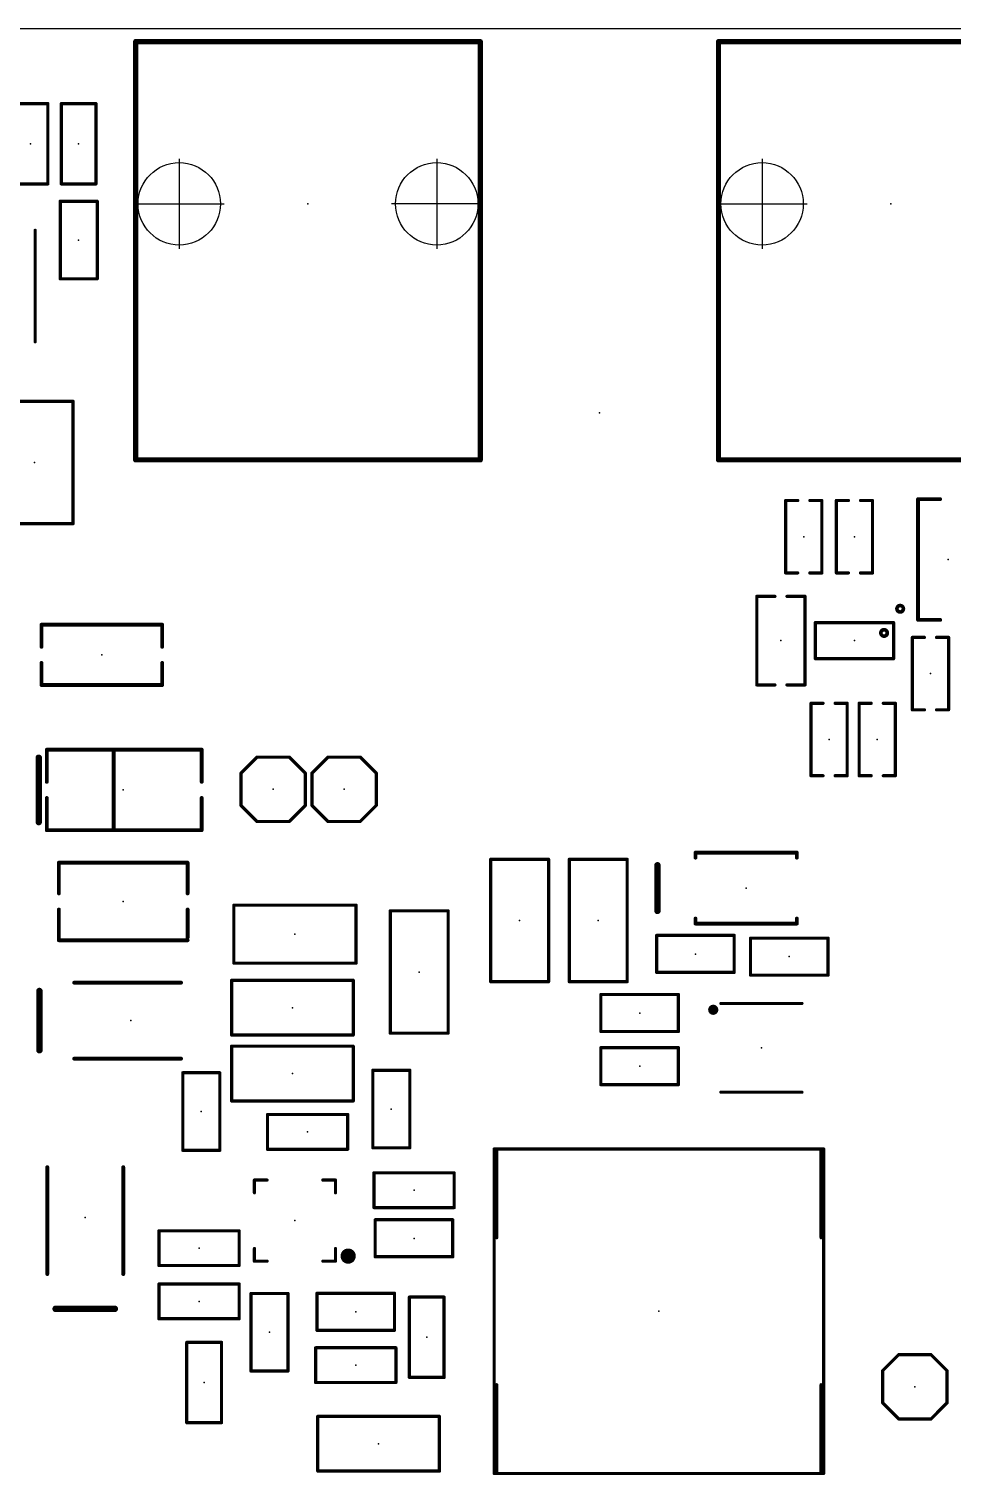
# Model space of a CAD drawing. Extents: x -49 to 146, y -19 to 112.
# Drawn here: x 43 to 79.4, y 44.9 to 101.9 of the extents above; entities that cross this region are included whole.
import ezdxf

# ---------------------------------------------------------------- set-up
doc = ezdxf.new("R2010")
doc.units = 0
for name, color, linetype in [('20', 7, 'CONTINUOUS'), ('21', 253, 'CONTINUOUS'), ('23', 7, 'CONTINUOUS'), ('49', 253, 'CONTINUOUS'), ('50', 253, 'CONTINUOUS')]:
    doc.layers.add(name, color=color, linetype=linetype)

msp = doc.modelspace()

# ---------------------------------------------------------------- linework, layer by layer
at = {"layer": '20'}
msp.add_line((146.05, 101.9), (0, 101.9), dxfattribs=at)
for centre in [(48.92, 95), (59.08, 95), (71.92, 95)]:
    msp.add_circle(centre, 1.6256, dxfattribs=at)
at = {"layer": '21'}
for points, const_width in [([(47.2, 101.4), (60.8, 101.4)], 0.2032), ([(47.2, 84.9), (47.2, 101.4)], 0.2032), ([(60.8, 101.4), (60.8, 84.9)], 0.2032), ([(70.2, 101.4), (83.8, 101.4)], 0.2032), ([(70.2, 84.9), (70.2, 101.4)], 0.2032), ([(42.365, 98.954), (43.735, 98.954)], 0.127), ([(43.735, 98.954), (43.735, 95.786)], 0.127), ([(44.265, 95.786), (44.265, 98.954)], 0.127), ([(44.265, 98.954), (45.635, 98.954)], 0.127), ([(45.635, 98.954), (45.635, 95.786)], 0.127), ([(43.735, 95.786), (42.365, 95.786)], 0.127), ([(45.635, 95.786), (44.265, 95.786)], 0.127), ([(45.685, 95.103), (44.225, 95.103)], 0.127), ([(44.225, 92.043), (44.225, 95.097)], 0.127), ([(45.685, 95.097), (45.685, 92.043)], 0.127), ([(43.235, 89.555), (43.235, 93.955)], 0.127), ([(45.685, 92.043), (44.225, 92.043)], 0.127), ([(41.684, 87.211), (44.732, 87.211)], 0.127), ([(44.732, 87.211), (44.732, 82.385)], 0.127), ([(60.8, 84.9), (47.2, 84.9)], 0.2032), ([(83.8, 84.9), (70.2, 84.9)], 0.2032), ([(72.8496, 80.4412), (72.8496, 83.2988)], 0.127), ([(72.8496, 83.2988), (73.3259, 83.2988)], 0.127), ([(74.2784, 83.2988), (73.8021, 83.2988)], 0.127), ([(74.2784, 80.4412), (74.2784, 83.2988)], 0.127), ([(75.3259, 83.2988), (74.8496, 83.2988)], 0.127), ([(74.8496, 83.2988), (74.8496, 80.4412)], 0.127), ([(75.8021, 83.2988), (76.2784, 83.2988)], 0.127), ([(76.2784, 83.2988), (76.2784, 80.4412)], 0.127), ([(78.0734, 78.5887), (78.0734, 83.3513)], 0.1524), ([(78.0734, 83.3513), (78.9465, 83.3513)], 0.1524), ([(44.732, 82.385), (41.684, 82.385)], 0.127), ([(73.3259, 80.4412), (72.8496, 80.4412)], 0.127), ([(73.8021, 80.4412), (74.2784, 80.4412)], 0.127), ([(74.8496, 80.4412), (75.3259, 80.4412)], 0.127), ([(76.2784, 80.4412), (75.8021, 80.4412)], 0.127), ([(71.7114, 76.0237), (71.7115, 79.5162)], 0.127), ([(71.7115, 79.5162), (72.4259, 79.5162)], 0.127), ([(72.9021, 79.5163), (73.6165, 79.5163)], 0.127), ([(73.6165, 79.5163), (73.6165, 76.0237)], 0.127), ([(43.4847, 77.5275), (43.4847, 78.4006)], 0.1524), ([(43.4847, 78.4006), (48.2473, 78.4006)], 0.1524), ([(48.2473, 78.4006), (48.2473, 77.5275)], 0.1524), ([(74.0202, 77.0574), (74.0202, 78.4824)], 0.127), ([(74.0202, 78.4824), (77.1078, 78.4824)], 0.127), ([(77.1078, 78.4824), (77.1078, 77.0574)], 0.127), ([(78.9466, 78.5887), (78.0734, 78.5887)], 0.1524), ([(77.8496, 75.0412), (77.8496, 77.8988)], 0.127), ([(77.8496, 77.8988), (78.3259, 77.8988)], 0.127), ([(79.2784, 77.8988), (78.8021, 77.8988)], 0.127), ([(79.2784, 75.0412), (79.2784, 77.8988)], 0.127), ([(77.1078, 77.0574), (74.0202, 77.0574)], 0.127), ([(43.4847, 76.0194), (43.4847, 76.8925)], 0.1524), ([(48.2473, 76.8926), (48.2473, 76.0194)], 0.1524), ([(48.2473, 76.0194), (43.4847, 76.0194)], 0.1524), ([(72.4259, 76.0237), (71.7114, 76.0237)], 0.127), ([(73.6165, 76.0237), (72.9021, 76.0237)], 0.127), ([(73.8496, 72.4412), (73.8496, 75.2988)], 0.127), ([(73.8496, 75.2988), (74.3259, 75.2988)], 0.127), ([(75.2784, 75.2988), (74.8021, 75.2988)], 0.127), ([(75.2784, 72.4412), (75.2784, 75.2988)], 0.127), ([(75.7496, 72.4412), (75.7496, 75.2988)], 0.127), ([(75.7496, 75.2988), (76.2259, 75.2988)], 0.127), ([(77.1784, 75.2988), (76.7021, 75.2988)], 0.127), ([(77.1784, 72.4412), (77.1784, 75.2988)], 0.127), ([(78.3259, 75.0412), (77.8496, 75.0412)], 0.127), ([(78.8021, 75.0412), (79.2784, 75.0412)], 0.127), ([(43.3762, 73.152), (43.3762, 70.612)], 0.254), ([(43.6937, 72.1995), (43.6937, 73.4695)], 0.1524), ([(43.6937, 73.4695), (49.8056, 73.4695)], 0.1524), ([(46.3322, 73.4409), (46.3322, 70.3231)], 0.1524), ([(49.8056, 73.4695), (49.8056, 72.1995)], 0.1524), ([(51.991, 73.176), (51.356, 72.541)], 0.127), ([(51.991, 73.176), (53.261, 73.176)], 0.127), ([(53.261, 73.176), (53.896, 72.541)], 0.127), ([(54.791, 73.176), (54.156, 72.541)], 0.127), ([(54.791, 73.176), (56.061, 73.176)], 0.127), ([(56.061, 73.176), (56.696, 72.541)], 0.127), ([(51.356, 72.541), (51.356, 71.271)], 0.127), ([(53.896, 72.541), (53.896, 71.271)], 0.127), ([(54.156, 72.541), (54.156, 71.271)], 0.127), ([(56.696, 72.541), (56.696, 71.271)], 0.127), ([(74.3259, 72.4412), (73.8496, 72.4412)], 0.127), ([(74.8021, 72.4412), (75.2784, 72.4412)], 0.127), ([(76.2259, 72.4412), (75.7496, 72.4412)], 0.127), ([(76.7021, 72.4412), (77.1784, 72.4412)], 0.127), ([(43.6937, 70.2945), (43.6937, 71.5645)], 0.1524), ([(49.8056, 71.5645), (49.8056, 70.2945)], 0.1524), ([(51.356, 71.271), (51.991, 70.636)], 0.127), ([(53.896, 71.271), (53.261, 70.636)], 0.127), ([(54.156, 71.271), (54.791, 70.636)], 0.127), ([(56.696, 71.271), (56.061, 70.636)], 0.127), ([(49.8056, 70.2945), (43.6937, 70.2945)], 0.1524), ([(53.261, 70.636), (51.991, 70.636)], 0.127), ([(56.061, 70.636), (54.791, 70.636)], 0.127), ([(44.17, 69.0124), (44.17, 67.7995)], 0.1524), ([(44.17, 69.0124), (49.25, 69.0124)], 0.1524), ([(49.25, 69.0124), (49.25, 67.7995)], 0.1524), ([(61.21, 64.318), (61.21, 69.144)], 0.127), ([(61.21, 69.144), (63.496, 69.144)], 0.127), ([(63.496, 69.144), (63.496, 64.318)], 0.127), ([(64.31, 64.318), (64.31, 69.144)], 0.127), ([(64.31, 69.144), (66.596, 69.144)], 0.127), ([(66.596, 69.144), (66.596, 64.318)], 0.127), ([(67.791, 68.909), (67.791, 67.109)], 0.254), ([(69.291, 69.209), (69.291, 69.409)], 0.1524), ([(69.291, 69.409), (73.291, 69.409)], 0.1524), ([(73.291, 69.409), (73.291, 69.209)], 0.1524), ([(51.073, 67.335), (55.899, 67.335)], 0.127), ([(51.073, 65.049), (51.073, 67.335)], 0.127), ([(55.899, 67.335), (55.899, 65.049)], 0.127), ([(44.17, 65.9516), (44.17, 67.1645)], 0.1524), ([(49.2501, 66.0532), (49.2501, 67.1645)], 0.1524), ([(57.248, 62.286), (57.248, 67.112)], 0.127), ([(57.248, 67.112), (59.534, 67.112)], 0.127), ([(59.534, 67.112), (59.534, 62.286)], 0.127), ([(69.291, 66.609), (69.291, 66.809)], 0.1524), ([(73.291, 66.809), (73.291, 66.609)], 0.1524), ([(67.758, 66.144), (67.758, 64.684)], 0.127), ([(67.764, 66.144), (70.818, 66.144)], 0.127), ([(73.291, 66.609), (69.291, 66.609)], 0.1524), ([(70.818, 66.144), (70.818, 64.684)], 0.127), ([(49.25, 65.9516), (44.17, 65.9516)], 0.1524), ([(71.464, 66.034), (74.518, 66.034)], 0.127), ([(71.464, 64.574), (71.464, 66.034)], 0.127), ([(74.524, 64.574), (74.524, 66.034)], 0.127), ([(55.899, 65.049), (51.073, 65.049)], 0.127), ([(70.818, 64.684), (67.764, 64.684)], 0.127), ([(74.518, 64.574), (71.464, 64.574)], 0.127), ([(43.4032, 63.9504), (43.4032, 61.6136)], 0.254), ([(44.7748, 64.2792), (48.9912, 64.2792)], 0.1524), ([(50.986, 64.372), (55.786, 64.372)], 0.127), ([(50.986, 62.212), (50.986, 64.372)], 0.127), ([(55.786, 64.372), (55.786, 62.212)], 0.127), ([(63.496, 64.318), (61.21, 64.318)], 0.127), ([(66.596, 64.318), (64.31, 64.318)], 0.127), ([(65.558, 63.814), (65.558, 62.354)], 0.127), ([(65.564, 63.814), (68.618, 63.814)], 0.127), ([(68.618, 63.814), (68.618, 62.354)], 0.127), ([(73.491, 63.459), (70.291, 63.459)], 0.127), ([(55.786, 62.212), (50.986, 62.212)], 0.127), ([(59.534, 62.286), (57.248, 62.286)], 0.127), ([(68.618, 62.354), (65.564, 62.354)], 0.127), ([(50.986, 61.772), (55.786, 61.772)], 0.127), ([(50.986, 59.612), (50.986, 61.772)], 0.127), ([(55.786, 61.772), (55.786, 59.612)], 0.127), ([(65.558, 61.714), (65.558, 60.254)], 0.127), ([(65.564, 61.714), (68.618, 61.714)], 0.127), ([(68.618, 61.714), (68.618, 60.254)], 0.127), ([(48.9912, 61.2808), (44.7748, 61.2808)], 0.1524), ([(50.521, 60.725), (49.061, 60.725)], 0.127), ([(49.061, 57.665), (49.061, 60.719)], 0.127), ([(50.521, 60.719), (50.521, 57.665)], 0.127), ([(58.021, 60.825), (56.561, 60.825)], 0.127), ([(56.561, 57.765), (56.561, 60.819)], 0.127), ([(58.021, 60.819), (58.021, 57.765)], 0.127), ([(68.618, 60.254), (65.564, 60.254)], 0.127), ([(70.291, 59.959), (73.491, 59.959)], 0.127), ([(55.786, 59.612), (50.986, 59.612)], 0.127), ([(52.402, 59.077), (55.57, 59.077)], 0.127), ([(52.402, 57.707), (52.402, 59.077)], 0.127), ([(55.57, 59.077), (55.57, 57.707)], 0.127), ([(50.521, 57.665), (49.061, 57.665)], 0.127), ([(55.57, 57.707), (52.402, 57.707)], 0.127), ([(58.021, 57.765), (56.561, 57.765)], 0.127), ([(74.248, 57.719), (61.448, 57.719)], 0.127), ([(61.448, 57.719), (61.448, 54.219)], 0.127), ([(74.248, 54.219), (74.248, 57.719)], 0.127), ([(43.7128, 52.7848), (43.7128, 57.0012)], 0.1524), ([(46.7112, 57.0012), (46.7112, 52.7848)], 0.1524), ([(52.386, 56.492), (51.886, 56.492)], 0.127), ([(51.886, 56.492), (51.886, 55.992)], 0.127), ([(55.086, 56.492), (54.586, 56.492)], 0.127), ([(55.086, 55.992), (55.086, 56.492)], 0.127), ([(56.602, 56.777), (59.77, 56.777)], 0.127), ([(56.602, 55.407), (56.602, 56.777)], 0.127), ([(59.77, 56.777), (59.77, 55.407)], 0.127), ([(59.77, 55.407), (56.602, 55.407)], 0.127), ([(56.653, 54.927), (56.653, 53.467)], 0.127), ([(56.659, 54.927), (59.713, 54.927)], 0.127), ([(59.713, 54.927), (59.713, 53.467)], 0.127), ([(48.118, 54.491), (51.286, 54.491)], 0.127), ([(48.118, 53.121), (48.118, 54.491)], 0.127), ([(51.286, 54.491), (51.286, 53.121)], 0.127), ([(51.886, 53.292), (51.886, 53.792)], 0.127), ([(55.086, 53.792), (55.086, 53.292)], 0.127), ([(51.286, 53.121), (48.118, 53.121)], 0.127), ([(52.386, 53.292), (51.886, 53.292)], 0.127), ([(55.086, 53.292), (54.586, 53.292)], 0.127), ([(59.713, 53.467), (56.659, 53.467)], 0.127), ([(48.118, 52.391), (51.286, 52.391)], 0.127), ([(48.118, 51.021), (48.118, 52.391)], 0.127), ([(51.286, 52.391), (51.286, 51.021)], 0.127), ([(51.751, 52.019), (53.211, 52.019)], 0.127), ([(51.751, 48.965), (51.751, 52.019)], 0.127), ([(53.211, 52.019), (53.211, 48.965)], 0.127), ([(54.353, 52.027), (54.353, 50.567)], 0.127), ([(54.359, 52.027), (57.413, 52.027)], 0.127), ([(57.413, 52.027), (57.413, 50.567)], 0.127), ([(58.001, 51.876), (59.371, 51.876)], 0.127), ([(58.001, 48.708), (58.001, 51.876)], 0.127), ([(59.371, 51.876), (59.371, 48.708)], 0.127), ([(44.0416, 51.4132), (46.3784, 51.4132)], 0.254), ([(51.286, 51.021), (48.118, 51.021)], 0.127), ([(57.413, 50.567), (54.359, 50.567)], 0.127), ([(49.217, 50.09), (50.587, 50.09)], 0.127), ([(49.217, 46.922), (49.217, 50.09)], 0.127), ([(50.587, 50.09), (50.587, 46.922)], 0.127), ([(54.302, 49.877), (57.47, 49.877)], 0.127), ([(54.302, 48.507), (54.302, 49.877)], 0.127), ([(57.47, 49.877), (57.47, 48.507)], 0.127), ([(77.313, 49.608), (76.678, 48.973)], 0.127), ([(77.313, 49.608), (78.583, 49.608)], 0.127), ([(78.583, 49.608), (79.218, 48.973)], 0.127), ([(51.751, 48.959), (53.211, 48.959)], 0.127), ([(57.47, 48.507), (54.302, 48.507)], 0.127), ([(59.371, 48.708), (58.001, 48.708)], 0.127), ([(76.678, 48.973), (76.678, 47.703)], 0.127), ([(79.218, 48.973), (79.218, 47.703)], 0.127), ([(61.448, 48.419), (61.448, 44.919)], 0.127), ([(74.248, 44.919), (74.248, 48.419)], 0.127), ([(76.678, 47.703), (77.313, 47.068)], 0.127), ([(79.218, 47.703), (78.583, 47.068)], 0.127), ([(50.587, 46.922), (49.217, 46.922)], 0.127), ([(54.386, 47.172), (59.186, 47.172)], 0.127), ([(54.386, 45.012), (54.386, 47.172)], 0.127), ([(59.186, 47.172), (59.186, 45.012)], 0.127), ([(78.583, 47.068), (77.313, 47.068)], 0.127), ([(59.186, 45.012), (54.386, 45.012)], 0.127), ([(61.448, 44.919), (74.248, 44.919)], 0.127)]:
    msp.add_lwpolyline(points, dxfattribs=dict(at, const_width=const_width))
for points, const_width in [([(47.2, 101.4508, 1), (47.2, 101.3492)], 0.1016), ([(47.2508, 101.4, 1), (47.1492, 101.4)], 0.1016), ([(60.8508, 101.4, 1), (60.7492, 101.4)], 0.1016), ([(60.8, 101.3492, 1), (60.8, 101.4508)], 0.1016), ([(70.2, 101.4508, 1), (70.2, 101.3492)], 0.1016), ([(70.2508, 101.4, 1), (70.1492, 101.4)], 0.1016), ([(43.7668, 98.954, 1), (43.7032, 98.954)], 0.0635), ([(43.735, 98.9223, 1), (43.735, 98.9858)], 0.0635), ([(44.2968, 98.954, 1), (44.2332, 98.954)], 0.0635), ([(44.265, 98.9858, 1), (44.265, 98.9223)], 0.0635), ([(45.6668, 98.954, 1), (45.6033, 98.954)], 0.0635), ([(45.635, 98.9223, 1), (45.635, 98.9858)], 0.0635), ([(43.735, 95.7542, 1), (43.735, 95.8178)], 0.0635), ([(44.265, 95.8178, 1), (44.265, 95.7542)], 0.0635), ([(45.635, 95.7542, 1), (45.635, 95.8178)], 0.0635), ([(43.7032, 95.786, 1), (43.7668, 95.786)], 0.0635), ([(44.2332, 95.786, 1), (44.2968, 95.786)], 0.0635), ([(45.6033, 95.786, 1), (45.6668, 95.786)], 0.0635), ([(44.2568, 95.097, 1), (44.1932, 95.097)], 0.0635), ([(44.225, 95.1348, 1), (44.225, 95.0713)], 0.0635), ([(45.7168, 95.097, 1), (45.6532, 95.097)], 0.0635), ([(45.685, 95.0713, 1), (45.685, 95.1348)], 0.0635), ([(43.2668, 93.955, 1), (43.2032, 93.955)], 0.0635), ([(44.1932, 92.043, 1), (44.2568, 92.043)], 0.0635), ([(44.225, 92.0748, 1), (44.225, 92.0113)], 0.0635), ([(45.6532, 92.043, 1), (45.7168, 92.043)], 0.0635), ([(45.685, 92.0113, 1), (45.685, 92.0748)], 0.0635), ([(43.2032, 89.555, 1), (43.2668, 89.555)], 0.0635), ([(44.7638, 87.211, 1), (44.7002, 87.211)], 0.0635), ([(44.732, 87.1792, 1), (44.732, 87.2428)], 0.0635), ([(47.2, 84.9508, 1), (47.2, 84.8492)], 0.1016), ([(60.8, 84.8492, 1), (60.8, 84.9508)], 0.1016), ([(70.2, 84.9508, 1), (70.2, 84.8492)], 0.1016), ([(47.1492, 84.9, 1), (47.2508, 84.9)], 0.1016), ([(60.7492, 84.9, 1), (60.8508, 84.9)], 0.1016), ([(70.1492, 84.9, 1), (70.2508, 84.9)], 0.1016), ([(72.8496, 83.3306, 1), (72.8496, 83.267)], 0.0635), ([(72.8814, 83.2988, 1), (72.8179, 83.2988)], 0.0635), ([(73.3259, 83.267, 1), (73.3259, 83.3306)], 0.0635), ([(73.8021, 83.3306, 1), (73.8021, 83.267)], 0.0635), ([(74.3102, 83.2988, 1), (74.2467, 83.2988)], 0.0635), ([(74.2784, 83.267, 1), (74.2784, 83.3306)], 0.0635), ([(74.8496, 83.3306, 1), (74.8496, 83.267)], 0.0635), ([(74.8814, 83.2988, 1), (74.8179, 83.2988)], 0.0635), ([(75.3259, 83.267, 1), (75.3259, 83.3306)], 0.0635), ([(75.8021, 83.3306, 1), (75.8021, 83.267)], 0.0635), ([(76.3102, 83.2988, 1), (76.2467, 83.2988)], 0.0635), ([(76.2784, 83.267, 1), (76.2784, 83.3306)], 0.0635), ([(78.1115, 83.3513, 1), (78.0353, 83.3513)], 0.0762), ([(78.0734, 83.3894, 1), (78.0734, 83.3132)], 0.0762), ([(78.9465, 83.3132, 1), (78.9465, 83.3894)], 0.0762), ([(44.7002, 82.385, 1), (44.7638, 82.385)], 0.0635), ([(44.732, 82.3533, 1), (44.732, 82.4168)], 0.0635), ([(72.8496, 80.473, 1), (72.8496, 80.4095)], 0.0635), ([(72.8179, 80.4412, 1), (72.8814, 80.4412)], 0.0635), ([(73.3259, 80.4095, 1), (73.3259, 80.473)], 0.0635), ([(73.8021, 80.473, 1), (73.8021, 80.4095)], 0.0635), ([(74.2467, 80.4412, 1), (74.3102, 80.4412)], 0.0635), ([(74.2784, 80.4095, 1), (74.2784, 80.473)], 0.0635), ([(74.8496, 80.473, 1), (74.8496, 80.4095)], 0.0635), ([(74.8179, 80.4412, 1), (74.8814, 80.4412)], 0.0635), ([(75.3259, 80.4095, 1), (75.3259, 80.473)], 0.0635), ([(75.8021, 80.473, 1), (75.8021, 80.4095)], 0.0635), ([(76.2467, 80.4412, 1), (76.3102, 80.4412)], 0.0635), ([(76.2784, 80.4095, 1), (76.2784, 80.473)], 0.0635), ([(71.7115, 79.548, 1), (71.7115, 79.4844)], 0.0635), ([(71.7432, 79.5162, 1), (71.6798, 79.5162)], 0.0635), ([(72.4259, 79.4844, 1), (72.4259, 79.548)], 0.0635), ([(72.9021, 79.5481, 1), (72.9021, 79.4845)], 0.0635), ([(73.6483, 79.5163, 1), (73.5847, 79.5163)], 0.0635), ([(73.6165, 79.4845, 1), (73.6165, 79.5481)], 0.0635), ([(77.3674, 78.9555, 1), (77.3674, 79.0991, 1), (77.3674, 78.9555)], 0.254), ([(43.5228, 78.4006, 1), (43.4466, 78.4006)], 0.0762), ([(43.4847, 78.4387, 1), (43.4847, 78.3625)], 0.0762), ([(48.2854, 78.4006, 1), (48.2092, 78.4006)], 0.0762), ([(48.2473, 78.3625, 1), (48.2473, 78.4387)], 0.0762), ([(74.0202, 78.5142, 1), (74.0202, 78.4506)], 0.0635), ([(74.052, 78.4824, 1), (73.9885, 78.4824)], 0.0635), ([(76.7324, 78.003, 1), (76.7324, 78.1466, 1), (76.7324, 78.003)], 0.254), ([(77.1395, 78.4824, 1), (77.076, 78.4824)], 0.0635), ([(77.1078, 78.4506, 1), (77.1078, 78.5142)], 0.0635), ([(78.0734, 78.6268, 1), (78.0734, 78.5506)], 0.0762), ([(78.0353, 78.5887, 1), (78.1115, 78.5887)], 0.0762), ([(78.9466, 78.5506, 1), (78.9466, 78.6268)], 0.0762), ([(77.8496, 77.9306, 1), (77.8496, 77.8671)], 0.0635), ([(77.8814, 77.8988, 1), (77.8179, 77.8988)], 0.0635), ([(78.3259, 77.8671, 1), (78.3259, 77.9306)], 0.0635), ([(78.8021, 77.9306, 1), (78.8021, 77.8671)], 0.0635), ([(79.3102, 77.8988, 1), (79.2467, 77.8988)], 0.0635), ([(79.2784, 77.8671, 1), (79.2784, 77.9306)], 0.0635), ([(43.4466, 77.5275, 1), (43.5228, 77.5275)], 0.0762), ([(48.2092, 77.5275, 1), (48.2854, 77.5275)], 0.0762), ([(74.0202, 77.0892, 1), (74.0202, 77.0256)], 0.0635), ([(73.9885, 77.0574, 1), (74.052, 77.0574)], 0.0635), ([(77.076, 77.0574, 1), (77.1395, 77.0574)], 0.0635), ([(77.1078, 77.0256, 1), (77.1078, 77.0892)], 0.0635), ([(43.5228, 76.8925, 1), (43.4466, 76.8925)], 0.0762), ([(48.2854, 76.8926, 1), (48.2092, 76.8926)], 0.0762), ([(43.4847, 76.0575, 1), (43.4847, 75.9813)], 0.0762), ([(43.4466, 76.0194, 1), (43.5228, 76.0194)], 0.0762), ([(48.2092, 76.0194, 1), (48.2854, 76.0194)], 0.0762), ([(48.2473, 75.9813, 1), (48.2473, 76.0575)], 0.0762), ([(71.7114, 76.0555, 1), (71.7114, 75.992)], 0.0635), ([(71.6797, 76.0237, 1), (71.7431, 76.0237)], 0.0635), ([(72.4259, 75.992, 1), (72.4259, 76.0555)], 0.0635), ([(72.9021, 76.0555, 1), (72.9021, 75.992)], 0.0635), ([(73.5847, 76.0237, 1), (73.6483, 76.0237)], 0.0635), ([(73.6165, 75.992, 1), (73.6165, 76.0555)], 0.0635), ([(73.8496, 75.3306, 1), (73.8496, 75.267)], 0.0635), ([(73.8814, 75.2988, 1), (73.8179, 75.2988)], 0.0635), ([(74.3259, 75.267, 1), (74.3259, 75.3306)], 0.0635), ([(74.8021, 75.3306, 1), (74.8021, 75.267)], 0.0635), ([(75.3102, 75.2988, 1), (75.2467, 75.2988)], 0.0635), ([(75.2784, 75.267, 1), (75.2784, 75.3306)], 0.0635), ([(75.7814, 75.2988, 1), (75.7178, 75.2988)], 0.0635), ([(75.7496, 75.3306, 1), (75.7496, 75.267)], 0.0635), ([(76.2259, 75.267, 1), (76.2259, 75.3306)], 0.0635), ([(76.7021, 75.3306, 1), (76.7021, 75.267)], 0.0635), ([(77.2102, 75.2988, 1), (77.1467, 75.2988)], 0.0635), ([(77.1784, 75.267, 1), (77.1784, 75.3306)], 0.0635), ([(77.8496, 75.073, 1), (77.8496, 75.0095)], 0.0635), ([(77.8179, 75.0412, 1), (77.8814, 75.0412)], 0.0635), ([(78.3259, 75.0095, 1), (78.3259, 75.073)], 0.0635), ([(78.8021, 75.073, 1), (78.8021, 75.0095)], 0.0635), ([(79.2467, 75.0412, 1), (79.3102, 75.0412)], 0.0635), ([(79.2784, 75.0095, 1), (79.2784, 75.073)], 0.0635), ([(43.4397, 73.152, 1), (43.3127, 73.152)], 0.127), ([(43.7318, 73.4695, 1), (43.6556, 73.4695)], 0.0762), ([(43.6937, 73.5076, 1), (43.6937, 73.4314)], 0.0762), ([(46.3703, 73.4409, 1), (46.2941, 73.4409)], 0.0762), ([(49.8437, 73.4695, 1), (49.7675, 73.4695)], 0.0762), ([(49.8056, 73.4314, 1), (49.8056, 73.5076)], 0.0762), ([(51.991, 73.2078, 1), (51.991, 73.1442)], 0.0635), ([(52.0135, 73.1535, 1), (51.9685, 73.1985)], 0.0635), ([(53.2835, 73.1985, 1), (53.2385, 73.1535)], 0.0635), ([(53.261, 73.1442, 1), (53.261, 73.2078)], 0.0635), ([(54.791, 73.2078, 1), (54.791, 73.1442)], 0.0635), ([(54.8135, 73.1535, 1), (54.7685, 73.1985)], 0.0635), ([(56.0835, 73.1985, 1), (56.0385, 73.1535)], 0.0635), ([(56.061, 73.1442, 1), (56.061, 73.2078)], 0.0635), ([(51.3878, 72.541, 1), (51.3242, 72.541)], 0.0635), ([(51.3335, 72.5635, 1), (51.3785, 72.5185)], 0.0635), ([(53.9278, 72.541, 1), (53.8642, 72.541)], 0.0635), ([(53.8735, 72.5185, 1), (53.9185, 72.5635)], 0.0635), ([(54.1335, 72.5635, 1), (54.1785, 72.5185)], 0.0635), ([(54.1878, 72.541, 1), (54.1243, 72.541)], 0.0635), ([(56.7278, 72.541, 1), (56.6643, 72.541)], 0.0635), ([(56.6735, 72.5185, 1), (56.7185, 72.5635)], 0.0635), ([(73.8496, 72.473, 1), (73.8496, 72.4095)], 0.0635), ([(73.8179, 72.4412, 1), (73.8814, 72.4412)], 0.0635), ([(74.3259, 72.4095, 1), (74.3259, 72.473)], 0.0635), ([(74.8021, 72.473, 1), (74.8021, 72.4095)], 0.0635), ([(75.2467, 72.4412, 1), (75.3102, 72.4412)], 0.0635), ([(75.2784, 72.4095, 1), (75.2784, 72.473)], 0.0635), ([(75.7178, 72.4412, 1), (75.7814, 72.4412)], 0.0635), ([(75.7496, 72.473, 1), (75.7496, 72.4095)], 0.0635), ([(76.2259, 72.4095, 1), (76.2259, 72.473)], 0.0635), ([(76.7021, 72.473, 1), (76.7021, 72.4095)], 0.0635), ([(77.1467, 72.4412, 1), (77.2102, 72.4412)], 0.0635), ([(77.1784, 72.4095, 1), (77.1784, 72.473)], 0.0635), ([(43.6556, 72.1995, 1), (43.7318, 72.1995)], 0.0762), ([(49.7675, 72.1995, 1), (49.8437, 72.1995)], 0.0762), ([(43.7318, 71.5645, 1), (43.6556, 71.5645)], 0.0762), ([(49.8437, 71.5645, 1), (49.7675, 71.5645)], 0.0762), ([(51.3785, 71.2935, 1), (51.3335, 71.2485)], 0.0635), ([(53.9185, 71.2485, 1), (53.8735, 71.2935)], 0.0635), ([(54.1785, 71.2935, 1), (54.1335, 71.2485)], 0.0635), ([(56.7185, 71.2485, 1), (56.6735, 71.2935)], 0.0635), ([(51.3242, 71.271, 1), (51.3878, 71.271)], 0.0635), ([(53.8642, 71.271, 1), (53.9278, 71.271)], 0.0635), ([(54.1243, 71.271, 1), (54.1878, 71.271)], 0.0635), ([(56.6643, 71.271, 1), (56.7278, 71.271)], 0.0635), ([(43.3127, 70.612, 1), (43.4397, 70.612)], 0.127), ([(43.6937, 70.3326, 1), (43.6937, 70.2564)], 0.0762), ([(43.6556, 70.2945, 1), (43.7318, 70.2945)], 0.0762), ([(46.2941, 70.3231, 1), (46.3703, 70.3231)], 0.0762), ([(49.7675, 70.2945, 1), (49.8437, 70.2945)], 0.0762), ([(49.8056, 70.2564, 1), (49.8056, 70.3326)], 0.0762), ([(51.991, 70.6678, 1), (51.991, 70.6043)], 0.0635), ([(51.9685, 70.6135, 1), (52.0135, 70.6585)], 0.0635), ([(53.2385, 70.6585, 1), (53.2835, 70.6135)], 0.0635), ([(53.261, 70.6043, 1), (53.261, 70.6678)], 0.0635), ([(54.791, 70.6678, 1), (54.791, 70.6043)], 0.0635), ([(54.7685, 70.6135, 1), (54.8135, 70.6585)], 0.0635), ([(56.0385, 70.6585, 1), (56.0835, 70.6135)], 0.0635), ([(56.061, 70.6043, 1), (56.061, 70.6678)], 0.0635), ([(44.2081, 69.0124, 1), (44.1319, 69.0124)], 0.0762), ([(44.17, 69.0505, 1), (44.17, 68.9743)], 0.0762), ([(49.2881, 69.0124, 1), (49.2119, 69.0124)], 0.0762), ([(49.25, 68.9743, 1), (49.25, 69.0505)], 0.0762), ([(61.2418, 69.144, 1), (61.1782, 69.144)], 0.0635), ([(61.21, 69.1758, 1), (61.21, 69.1123)], 0.0635), ([(63.5278, 69.144, 1), (63.4642, 69.144)], 0.0635), ([(63.496, 69.1123, 1), (63.496, 69.1758)], 0.0635), ([(64.3418, 69.144, 1), (64.2782, 69.144)], 0.0635), ([(64.31, 69.1758, 1), (64.31, 69.1123)], 0.0635), ([(66.6278, 69.144, 1), (66.5643, 69.144)], 0.0635), ([(66.596, 69.1123, 1), (66.596, 69.1758)], 0.0635), ([(67.8545, 68.909, 1), (67.7275, 68.909)], 0.127), ([(69.3291, 69.409, 1), (69.2529, 69.409)], 0.0762), ([(69.291, 69.4471, 1), (69.291, 69.3709)], 0.0762), ([(69.2529, 69.209, 1), (69.3291, 69.209)], 0.0762), ([(73.3291, 69.409, 1), (73.2529, 69.409)], 0.0762), ([(73.2529, 69.209, 1), (73.3291, 69.209)], 0.0762), ([(73.291, 69.3709, 1), (73.291, 69.4471)], 0.0762), ([(44.1319, 67.7995, 1), (44.2081, 67.7995)], 0.0762), ([(49.2119, 67.7995, 1), (49.2881, 67.7995)], 0.0762), ([(51.073, 67.3668, 1), (51.073, 67.3033)], 0.0635), ([(51.1048, 67.335, 1), (51.0412, 67.335)], 0.0635), ([(55.9308, 67.335, 1), (55.8672, 67.335)], 0.0635), ([(55.899, 67.3033, 1), (55.899, 67.3668)], 0.0635), ([(44.2081, 67.1645, 1), (44.1319, 67.1645)], 0.0762), ([(49.2882, 67.1645, 1), (49.212, 67.1645)], 0.0762), ([(57.248, 67.1438, 1), (57.248, 67.0803)], 0.0635), ([(57.2798, 67.112, 1), (57.2163, 67.112)], 0.0635), ([(59.5658, 67.112, 1), (59.5023, 67.112)], 0.0635), ([(59.534, 67.0803, 1), (59.534, 67.1438)], 0.0635), ([(67.7275, 67.109, 1), (67.8545, 67.109)], 0.127), ([(69.3291, 66.809, 1), (69.2529, 66.809)], 0.0762), ([(73.3291, 66.809, 1), (73.2529, 66.809)], 0.0762), ([(67.7898, 66.144, 1), (67.7263, 66.144)], 0.0635), ([(67.764, 66.1758, 1), (67.764, 66.1123)], 0.0635), ([(69.291, 66.6471, 1), (69.291, 66.5709)], 0.0762), ([(69.2529, 66.609, 1), (69.3291, 66.609)], 0.0762), ([(70.8498, 66.144, 1), (70.7862, 66.144)], 0.0635), ([(70.818, 66.1123, 1), (70.818, 66.1758)], 0.0635), ([(73.2529, 66.609, 1), (73.3291, 66.609)], 0.0762), ([(73.291, 66.5709, 1), (73.291, 66.6471)], 0.0762), ([(44.17, 65.9897, 1), (44.17, 65.9135)], 0.0762), ([(44.1319, 65.9516, 1), (44.2081, 65.9516)], 0.0762), ([(49.212, 66.0532, 1), (49.2882, 66.0532)], 0.0762), ([(49.25, 65.9135, 1), (49.25, 65.9897)], 0.0762), ([(71.4958, 66.034, 1), (71.4322, 66.034)], 0.0635), ([(71.464, 66.0658, 1), (71.464, 66.0023)], 0.0635), ([(74.5558, 66.034, 1), (74.4922, 66.034)], 0.0635), ([(74.518, 66.0023, 1), (74.518, 66.0658)], 0.0635), ([(51.073, 65.0808, 1), (51.073, 65.0173)], 0.0635), ([(51.0412, 65.049, 1), (51.1048, 65.049)], 0.0635), ([(55.8672, 65.049, 1), (55.9308, 65.049)], 0.0635), ([(55.899, 65.0173, 1), (55.899, 65.0808)], 0.0635), ([(67.7263, 64.684, 1), (67.7898, 64.684)], 0.0635), ([(67.764, 64.7157, 1), (67.764, 64.6522)], 0.0635), ([(70.7862, 64.684, 1), (70.8498, 64.684)], 0.0635), ([(70.818, 64.6522, 1), (70.818, 64.7157)], 0.0635), ([(71.464, 64.6058, 1), (71.464, 64.5422)], 0.0635), ([(71.4322, 64.574, 1), (71.4958, 64.574)], 0.0635), ([(74.4922, 64.574, 1), (74.5558, 64.574)], 0.0635), ([(74.518, 64.5422, 1), (74.518, 64.6058)], 0.0635), ([(43.4667, 63.9504, 1), (43.3397, 63.9504)], 0.127), ([(44.7748, 64.3173, 1), (44.7748, 64.2411)], 0.0762), ([(48.9912, 64.2411, 1), (48.9912, 64.3173)], 0.0762), ([(50.986, 64.4038, 1), (50.986, 64.3402)], 0.0635), ([(51.0178, 64.372, 1), (50.9543, 64.372)], 0.0635), ([(55.8178, 64.372, 1), (55.7542, 64.372)], 0.0635), ([(55.786, 64.3402, 1), (55.786, 64.4038)], 0.0635), ([(61.21, 64.3498, 1), (61.21, 64.2862)], 0.0635), ([(61.1782, 64.318, 1), (61.2418, 64.318)], 0.0635), ([(63.4642, 64.318, 1), (63.5278, 64.318)], 0.0635), ([(63.496, 64.2862, 1), (63.496, 64.3498)], 0.0635), ([(64.31, 64.3498, 1), (64.31, 64.2862)], 0.0635), ([(64.2782, 64.318, 1), (64.3418, 64.318)], 0.0635), ([(66.5643, 64.318, 1), (66.6278, 64.318)], 0.0635), ([(66.596, 64.2862, 1), (66.596, 64.3498)], 0.0635), ([(65.5898, 63.814, 1), (65.5263, 63.814)], 0.0635), ([(65.564, 63.8458, 1), (65.564, 63.7822)], 0.0635), ([(68.6498, 63.814, 1), (68.5863, 63.814)], 0.0635), ([(68.618, 63.7822, 1), (68.618, 63.8458)], 0.0635), ([(69.991, 63.109, 1), (69.991, 63.309, 1), (69.991, 63.109)], 0.2), ([(70.291, 63.4908, 1), (70.291, 63.4273)], 0.0635), ([(73.491, 63.4273, 1), (73.491, 63.4908)], 0.0635), ([(50.986, 62.2438, 1), (50.986, 62.1803)], 0.0635), ([(50.9543, 62.212, 1), (51.0178, 62.212)], 0.0635), ([(55.7542, 62.212, 1), (55.8178, 62.212)], 0.0635), ([(55.786, 62.1803, 1), (55.786, 62.2438)], 0.0635), ([(57.248, 62.3178, 1), (57.248, 62.2542)], 0.0635), ([(57.2163, 62.286, 1), (57.2798, 62.286)], 0.0635), ([(59.5023, 62.286, 1), (59.5658, 62.286)], 0.0635), ([(59.534, 62.2542, 1), (59.534, 62.3178)], 0.0635), ([(65.5263, 62.354, 1), (65.5898, 62.354)], 0.0635), ([(65.564, 62.3858, 1), (65.564, 62.3223)], 0.0635), ([(68.5863, 62.354, 1), (68.6498, 62.354)], 0.0635), ([(68.618, 62.3223, 1), (68.618, 62.3858)], 0.0635), ([(43.3397, 61.6136, 1), (43.4667, 61.6136)], 0.127), ([(50.986, 61.8038, 1), (50.986, 61.7403)], 0.0635), ([(51.0178, 61.772, 1), (50.9543, 61.772)], 0.0635), ([(55.8178, 61.772, 1), (55.7542, 61.772)], 0.0635), ([(55.786, 61.7403, 1), (55.786, 61.8038)], 0.0635), ([(65.5898, 61.714, 1), (65.5263, 61.714)], 0.0635), ([(65.564, 61.7458, 1), (65.564, 61.6823)], 0.0635), ([(68.6498, 61.714, 1), (68.5863, 61.714)], 0.0635), ([(68.618, 61.6823, 1), (68.618, 61.7458)], 0.0635), ([(44.7748, 61.3189, 1), (44.7748, 61.2427)], 0.0762), ([(48.9912, 61.2427, 1), (48.9912, 61.3189)], 0.0762), ([(49.061, 60.7568, 1), (49.061, 60.6932)], 0.0635), ([(49.0928, 60.719, 1), (49.0292, 60.719)], 0.0635), ([(50.5528, 60.719, 1), (50.4892, 60.719)], 0.0635), ([(50.521, 60.6932, 1), (50.521, 60.7568)], 0.0635), ([(56.561, 60.8568, 1), (56.561, 60.7933)], 0.0635), ([(56.5928, 60.819, 1), (56.5292, 60.819)], 0.0635), ([(58.0528, 60.819, 1), (57.9892, 60.819)], 0.0635), ([(58.021, 60.7933, 1), (58.021, 60.8568)], 0.0635), ([(65.5263, 60.254, 1), (65.5898, 60.254)], 0.0635), ([(65.564, 60.2858, 1), (65.564, 60.2223)], 0.0635), ([(68.5863, 60.254, 1), (68.6498, 60.254)], 0.0635), ([(68.618, 60.2223, 1), (68.618, 60.2858)], 0.0635), ([(70.291, 59.9908, 1), (70.291, 59.9273)], 0.0635), ([(73.491, 59.9273, 1), (73.491, 59.9908)], 0.0635), ([(50.986, 59.6438, 1), (50.986, 59.5802)], 0.0635), ([(50.9543, 59.612, 1), (51.0178, 59.612)], 0.0635), ([(55.7542, 59.612, 1), (55.8178, 59.612)], 0.0635), ([(55.786, 59.5802, 1), (55.786, 59.6438)], 0.0635), ([(52.4338, 59.077, 1), (52.3702, 59.077)], 0.0635), ([(52.402, 59.1088, 1), (52.402, 59.0453)], 0.0635), ([(55.6018, 59.077, 1), (55.5382, 59.077)], 0.0635), ([(55.57, 59.0453, 1), (55.57, 59.1088)], 0.0635), ([(49.061, 57.6968, 1), (49.061, 57.6333)], 0.0635), ([(49.0292, 57.665, 1), (49.0928, 57.665)], 0.0635), ([(50.4892, 57.665, 1), (50.5528, 57.665)], 0.0635), ([(50.521, 57.6333, 1), (50.521, 57.6968)], 0.0635), ([(52.402, 57.7388, 1), (52.402, 57.6752)], 0.0635), ([(52.3702, 57.707, 1), (52.4338, 57.707)], 0.0635), ([(55.5382, 57.707, 1), (55.6018, 57.707)], 0.0635), ([(55.57, 57.6752, 1), (55.57, 57.7388)], 0.0635), ([(56.561, 57.7968, 1), (56.561, 57.7332)], 0.0635), ([(56.5292, 57.765, 1), (56.5928, 57.765)], 0.0635), ([(57.9892, 57.765, 1), (58.0528, 57.765)], 0.0635), ([(58.021, 57.7332, 1), (58.021, 57.7968)], 0.0635), ([(61.448, 57.7508, 1), (61.448, 57.6872)], 0.0635), ([(61.4798, 57.719, 1), (61.4162, 57.719)], 0.0635), ([(74.2798, 57.719, 1), (74.2163, 57.719)], 0.0635), ([(74.248, 57.6872, 1), (74.248, 57.7508)], 0.0635), ([(43.7509, 57.0012, 1), (43.6747, 57.0012)], 0.0762), ([(46.7493, 57.0012, 1), (46.6731, 57.0012)], 0.0762), ([(51.886, 56.5238, 1), (51.886, 56.4603)], 0.0635), ([(51.9178, 56.492, 1), (51.8543, 56.492)], 0.0635), ([(52.386, 56.4603, 1), (52.386, 56.5238)], 0.0635), ([(54.586, 56.5238, 1), (54.586, 56.4603)], 0.0635), ([(55.1178, 56.492, 1), (55.0543, 56.492)], 0.0635), ([(55.086, 56.4603, 1), (55.086, 56.5238)], 0.0635), ([(56.602, 56.8088, 1), (56.602, 56.7452)], 0.0635), ([(56.6338, 56.777, 1), (56.5703, 56.777)], 0.0635), ([(59.8018, 56.777, 1), (59.7383, 56.777)], 0.0635), ([(59.77, 56.7452, 1), (59.77, 56.8088)], 0.0635), ([(51.8543, 55.992, 1), (51.9178, 55.992)], 0.0635), ([(55.0543, 55.992, 1), (55.1178, 55.992)], 0.0635), ([(56.602, 55.4388, 1), (56.602, 55.3753)], 0.0635), ([(56.5703, 55.407, 1), (56.6338, 55.407)], 0.0635), ([(59.7383, 55.407, 1), (59.8018, 55.407)], 0.0635), ([(59.77, 55.3753, 1), (59.77, 55.4388)], 0.0635), ([(56.6848, 54.927, 1), (56.6213, 54.927)], 0.0635), ([(56.659, 54.9588, 1), (56.659, 54.8952)], 0.0635), ([(59.7448, 54.927, 1), (59.6812, 54.927)], 0.0635), ([(59.713, 54.8952, 1), (59.713, 54.9588)], 0.0635), ([(48.1498, 54.491, 1), (48.0862, 54.491)], 0.0635), ([(48.118, 54.5228, 1), (48.118, 54.4592)], 0.0635), ([(51.3178, 54.491, 1), (51.2542, 54.491)], 0.0635), ([(51.286, 54.4592, 1), (51.286, 54.5228)], 0.0635), ([(61.4162, 54.219, 1), (61.4798, 54.219)], 0.0635), ([(74.2163, 54.219, 1), (74.2798, 54.219)], 0.0635), ([(51.9178, 53.792, 1), (51.8543, 53.792)], 0.0635), ([(55.1178, 53.792, 1), (55.0543, 53.792)], 0.0635), ([(55.586, 53.342, 1), (55.586, 53.642, 1), (55.586, 53.342)], 0.3), ([(48.0862, 53.121, 1), (48.1498, 53.121)], 0.0635), ([(48.118, 53.1528, 1), (48.118, 53.0892)], 0.0635), ([(51.2542, 53.121, 1), (51.3178, 53.121)], 0.0635), ([(51.286, 53.0892, 1), (51.286, 53.1528)], 0.0635), ([(51.886, 53.3238, 1), (51.886, 53.2602)], 0.0635), ([(51.8543, 53.292, 1), (51.9178, 53.292)], 0.0635), ([(52.386, 53.2602, 1), (52.386, 53.3238)], 0.0635), ([(54.586, 53.3238, 1), (54.586, 53.2602)], 0.0635), ([(55.0543, 53.292, 1), (55.1178, 53.292)], 0.0635), ([(55.086, 53.2602, 1), (55.086, 53.3238)], 0.0635), ([(56.6213, 53.467, 1), (56.6848, 53.467)], 0.0635), ([(56.659, 53.4988, 1), (56.659, 53.4353)], 0.0635), ([(59.6812, 53.467, 1), (59.7448, 53.467)], 0.0635), ([(59.713, 53.4353, 1), (59.713, 53.4988)], 0.0635), ([(43.6747, 52.7848, 1), (43.7509, 52.7848)], 0.0762), ([(46.6731, 52.7848, 1), (46.7493, 52.7848)], 0.0762), ([(48.1498, 52.391, 1), (48.0862, 52.391)], 0.0635), ([(48.118, 52.4228, 1), (48.118, 52.3593)], 0.0635), ([(51.3178, 52.391, 1), (51.2542, 52.391)], 0.0635), ([(51.286, 52.3593, 1), (51.286, 52.4228)], 0.0635), ([(51.751, 52.0508, 1), (51.751, 51.9873)], 0.0635), ([(51.7828, 52.019, 1), (51.7193, 52.019)], 0.0635), ([(53.2428, 52.019, 1), (53.1793, 52.019)], 0.0635), ([(53.211, 51.9873, 1), (53.211, 52.0508)], 0.0635), ([(54.3848, 52.027, 1), (54.3212, 52.027)], 0.0635), ([(54.359, 52.0588, 1), (54.359, 51.9952)], 0.0635), ([(57.4448, 52.027, 1), (57.3813, 52.027)], 0.0635), ([(57.413, 51.9952, 1), (57.413, 52.0588)], 0.0635), ([(58.001, 51.9078, 1), (58.001, 51.8443)], 0.0635), ([(58.0328, 51.876, 1), (57.9693, 51.876)], 0.0635), ([(59.4028, 51.876, 1), (59.3392, 51.876)], 0.0635), ([(59.371, 51.8443, 1), (59.371, 51.9078)], 0.0635), ([(44.0416, 51.4767, 1), (44.0416, 51.3497)], 0.127), ([(46.3784, 51.3497, 1), (46.3784, 51.4767)], 0.127), ([(48.0862, 51.021, 1), (48.1498, 51.021)], 0.0635), ([(48.118, 51.0528, 1), (48.118, 50.9892)], 0.0635), ([(51.2542, 51.021, 1), (51.3178, 51.021)], 0.0635), ([(51.286, 50.9892, 1), (51.286, 51.0528)], 0.0635), ([(54.3212, 50.567, 1), (54.3848, 50.567)], 0.0635), ([(54.359, 50.5988, 1), (54.359, 50.5352)], 0.0635), ([(57.3813, 50.567, 1), (57.4448, 50.567)], 0.0635), ([(57.413, 50.5352, 1), (57.413, 50.5988)], 0.0635), ([(49.217, 50.1218, 1), (49.217, 50.0583)], 0.0635), ([(49.2488, 50.09, 1), (49.1853, 50.09)], 0.0635), ([(50.6188, 50.09, 1), (50.5553, 50.09)], 0.0635), ([(50.587, 50.0583, 1), (50.587, 50.1218)], 0.0635), ([(54.302, 49.9088, 1), (54.302, 49.8453)], 0.0635), ([(54.3338, 49.877, 1), (54.2702, 49.877)], 0.0635), ([(57.5018, 49.877, 1), (57.4383, 49.877)], 0.0635), ([(57.47, 49.8453, 1), (57.47, 49.9088)], 0.0635), ([(77.313, 49.6398, 1), (77.313, 49.5763)], 0.0635), ([(77.3355, 49.5855, 1), (77.2905, 49.6305)], 0.0635), ([(78.6055, 49.6305, 1), (78.5605, 49.5855)], 0.0635), ([(78.583, 49.5763, 1), (78.583, 49.6398)], 0.0635), ([(51.751, 48.9908, 1), (51.751, 48.9273)], 0.0635), ([(51.7193, 48.965, 1), (51.7828, 48.965)], 0.0635), ([(53.1793, 48.965, 1), (53.2428, 48.965)], 0.0635), ([(53.211, 48.9273, 1), (53.211, 48.9908)], 0.0635), ([(54.302, 48.5388, 1), (54.302, 48.4753)], 0.0635), ([(54.2702, 48.507, 1), (54.3338, 48.507)], 0.0635), ([(57.4383, 48.507, 1), (57.5018, 48.507)], 0.0635), ([(57.47, 48.4753, 1), (57.47, 48.5388)], 0.0635), ([(58.001, 48.7398, 1), (58.001, 48.6763)], 0.0635), ([(57.9693, 48.708, 1), (58.0328, 48.708)], 0.0635), ([(59.3392, 48.708, 1), (59.4028, 48.708)], 0.0635), ([(59.371, 48.6763, 1), (59.371, 48.7398)], 0.0635), ([(76.7097, 48.973, 1), (76.6462, 48.973)], 0.0635), ([(76.6555, 48.9955, 1), (76.7005, 48.9505)], 0.0635), ([(79.2498, 48.973, 1), (79.1863, 48.973)], 0.0635), ([(79.1955, 48.9505, 1), (79.2405, 48.9955)], 0.0635), ([(61.4798, 48.419, 1), (61.4162, 48.419)], 0.0635), ([(74.2798, 48.419, 1), (74.2163, 48.419)], 0.0635), ([(76.7005, 47.7255, 1), (76.6555, 47.6805)], 0.0635), ([(76.6462, 47.703, 1), (76.7097, 47.703)], 0.0635), ([(79.1863, 47.703, 1), (79.2498, 47.703)], 0.0635), ([(79.2405, 47.6805, 1), (79.1955, 47.7255)], 0.0635), ([(49.217, 46.9538, 1), (49.217, 46.8903)], 0.0635), ([(49.1853, 46.922, 1), (49.2488, 46.922)], 0.0635), ([(50.5553, 46.922, 1), (50.6188, 46.922)], 0.0635), ([(50.587, 46.8903, 1), (50.587, 46.9538)], 0.0635), ([(54.386, 47.2038, 1), (54.386, 47.1403)], 0.0635), ([(54.4178, 47.172, 1), (54.3543, 47.172)], 0.0635), ([(59.2178, 47.172, 1), (59.1542, 47.172)], 0.0635), ([(59.186, 47.1403, 1), (59.186, 47.2038)], 0.0635), ([(77.313, 47.0998, 1), (77.313, 47.0363)], 0.0635), ([(77.2905, 47.0455, 1), (77.3355, 47.0905)], 0.0635), ([(78.5605, 47.0905, 1), (78.6055, 47.0455)], 0.0635), ([(78.583, 47.0363, 1), (78.583, 47.0998)], 0.0635), ([(54.386, 45.0438, 1), (54.386, 44.9802)], 0.0635), ([(59.186, 44.9802, 1), (59.186, 45.0438)], 0.0635), ([(54.3543, 45.012, 1), (54.4178, 45.012)], 0.0635), ([(59.1542, 45.012, 1), (59.2178, 45.012)], 0.0635), ([(61.448, 44.9508, 1), (61.448, 44.8873)], 0.0635), ([(61.4162, 44.919, 1), (61.4798, 44.919)], 0.0635), ([(74.2163, 44.919, 1), (74.2798, 44.919)], 0.0635), ([(74.248, 44.8873, 1), (74.248, 44.9508)], 0.0635)]:
    msp.add_lwpolyline(points, format="xyb", dxfattribs=dict(at, const_width=const_width))
at = {"layer": '23'}
for p in [(43.05, 97.37), (44.95, 97.37), (54, 95), (77, 95), (44.95, 93.57), (65.5, 86.75), (43.208, 84.798), (73.564, 81.87), (75.564, 81.87), (79.264, 80.97), (72.664, 77.77), (75.564, 77.77), (45.866, 77.21), (78.564, 76.47), (74.564, 73.87), (76.464, 73.87), (46.71, 71.882), (52.626, 71.906), (55.426, 71.906), (71.291, 68.009), (46.71, 67.482), (53.486, 66.192), (62.353, 66.731), (65.453, 66.731), (69.291, 65.409), (72.991, 65.309), (58.391, 64.699), (47.01, 62.782), (53.386, 63.292), (67.091, 63.079), (71.891, 61.709), (53.386, 60.692), (67.091, 60.979), (49.786, 59.192), (57.286, 59.292), (53.986, 58.392), (58.186, 56.092), (45.21, 55.02), (53.486, 54.892), (49.702, 53.806), (58.186, 54.192), (49.702, 51.706), (55.886, 51.292), (67.848, 51.319), (52.486, 50.492), (58.686, 50.292), (55.886, 49.192), (49.902, 48.506), (77.948, 48.338), (56.786, 46.092)]:
    msp.add_point(p, dxfattribs=at)
at = {"layer": '49'}
for p, q in [((48.92, 96.778), (48.92, 93.222)), ((59.08, 96.778), (59.08, 93.222)), ((71.92, 96.778), (71.92, 93.222)), ((47.142, 95), (50.698, 95)), ((60.858, 95), (57.302, 95)), ((70.142, 95), (73.698, 95))]:
    msp.add_line(p, q, dxfattribs=at)
at = {"layer": '50', "const_width": 0.0635}
for points in [[(61.348, 57.7508, 1), (61.348, 57.6872)], [(61.3798, 57.719, 1), (61.3163, 57.719)], [(74.3798, 57.719, 1), (74.3162, 57.719)], [(74.348, 57.6872, 1), (74.348, 57.7508)], [(61.348, 44.9508, 1), (61.348, 44.8873)], [(61.3163, 44.919, 1), (61.3798, 44.919)], [(74.3162, 44.919, 1), (74.3798, 44.919)], [(74.348, 44.8873, 1), (74.348, 44.9508)]]:
    msp.add_lwpolyline(points, format="xyb", dxfattribs=at)
at = {"layer": '50', "const_width": 0.127}
for points in [[(61.348, 44.919), (61.348, 57.719)], [(61.348, 57.719), (74.348, 57.719)], [(74.348, 57.719), (74.348, 44.919)], [(74.348, 44.919), (61.348, 44.919)]]:
    msp.add_lwpolyline(points, dxfattribs=at)

doc.saveas('drawing.dxf')
